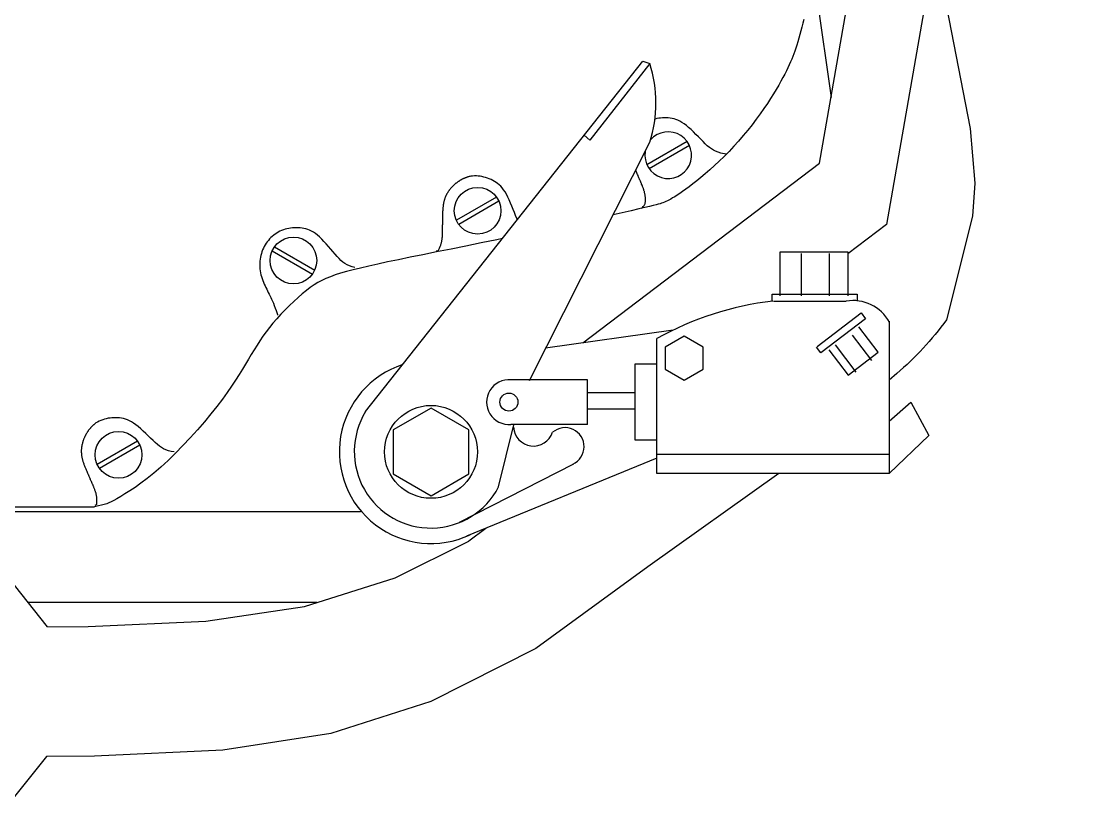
# Model space of a CAD drawing. Header units: millimetres. Extents: x -3204.52 to -3202.33, y 1775.89 to 1776.94.
# Drawn here: x -3203.3882 to -3203.1071, y 1775.9532 to 1776.1573 of the extents above; entities that cross this region are included whole.
import ezdxf

# ---------------------------------------------------------------- set-up
doc = ezdxf.new("R2010")
doc.units = ezdxf.units.MM
doc.header["$LTSCALE"] = 10
doc.layers.add('Veículos', color=2, linetype='Continuous')

msp = doc.modelspace()

# ---------------------------------------------------------------- linework, layer by layer
at = {"layer": 'Veículos'}
for p, q in [((-3203.080966565226, 1776.560286296189), (-3203.160359348055, 1776.103882007862)), ((-3203.178001456384, 1776.119976352914), (-3203.134138253177, 1776.37213219542)), ((-3203.186504634992, 1776.218870080357), (-3203.174987841242, 1776.137300684234)), ((-3203.182652376795, 1776.155854956147), (-3203.182910359812, 1776.154856026409)), ((-3203.182407445815, 1776.156848507723), (-3203.182652376795, 1776.155854956147)), ((-3203.182179685709, 1776.157822629781), (-3203.182407445815, 1776.156848507723)), ((-3203.183449006593, 1776.152898237874), (-3203.183721432677, 1776.151967481789)), ((-3203.183177276024, 1776.153865769866), (-3203.183449006593, 1776.152898237874)), ((-3203.182910359812, 1776.154856026409), (-3203.183177276024, 1776.153865769866)), ((-3203.184253478851, 1776.150267777467), (-3203.184514358152, 1776.14949858012)), ((-3203.183990435438, 1776.15108755297), (-3203.184253478851, 1776.150267777467)), ((-3203.183721432677, 1776.151967481789), (-3203.183990435438, 1776.15108755297)), ((-3203.1853377919, 1776.14735145235), (-3203.185643795268, 1776.146641562963)), ((-3203.185051136625, 1776.148054718027), (-3203.1853377919, 1776.14735145235)), ((-3203.184778451393, 1776.148765660462), (-3203.185051136625, 1776.148054718027)), ((-3203.184514358152, 1776.14949858012), (-3203.184778451393, 1776.148765660462)), ((-3203.297588294884, 1776.054552467669), (-3203.224526107569, 1776.146872639271)), ((-3203.222712055343, 1776.146224326836), (-3203.238552800518, 1776.126082615359)), ((-3203.224526107569, 1776.146872639271), (-3203.222712055343, 1776.146224326836)), ((-3203.186731566795, 1776.144331122724), (-3203.187167989428, 1776.143465557659)), ((-3203.186335358495, 1776.145144711201), (-3203.186731566795, 1776.144331122724)), ((-3203.185974524783, 1776.145910749402), (-3203.186335358495, 1776.145144711201)), ((-3203.185643795268, 1776.146641562963), (-3203.185974524783, 1776.145910749402)), ((-3203.188180406036, 1776.141568691841), (-3203.18876586418, 1776.140532488125)), ((-3203.18764935848, 1776.142545564525), (-3203.188180406036, 1776.141568691841)), ((-3203.187167989428, 1776.143465557659), (-3203.18764935848, 1776.142545564525)), ((-3203.189410464998, 1776.139434501897), (-3203.190118940573, 1776.138272281675)), ((-3203.18876586418, 1776.140532488125), (-3203.189410464998, 1776.139434501897)), ((-3203.190896022992, 1776.137043375978), (-3203.191744826755, 1776.135747883611)), ((-3203.190118940573, 1776.138272281675), (-3203.190896022992, 1776.137043375978)), ((-3203.192661996028, 1776.134396104529), (-3203.193642557392, 1776.133000888971)), ((-3203.191744826755, 1776.135747883611), (-3203.192661996028, 1776.134396104529)), ((-3203.194681537428, 1776.131575087178), (-3203.195773962718, 1776.130131549389)), ((-3203.193642557392, 1776.133000888971), (-3203.194681537428, 1776.131575087178)), ((-3203.196914859844, 1776.128683125846), (-3203.198099255386, 1776.127242666789)), ((-3203.195773962718, 1776.130131549389), (-3203.196914859844, 1776.128683125846)), ((-3203.239988276075, 1776.127334898857), (-3203.238552800518, 1776.126082615359)), ((-3203.212880436015, 1776.125681627944), (-3203.223476354141, 1776.119564071762)), ((-3203.199322175927, 1776.125823022458), (-3203.200577446843, 1776.124435970581)), ((-3203.198099255386, 1776.127242666789), (-3203.199322175927, 1776.125823022458)), ((-3203.212265874809, 1776.124617273432), (-3203.222861876698, 1776.118499668889)), ((-3203.201854088691, 1776.123088998845), (-3203.203139920825, 1776.121788522423)), ((-3203.200577446843, 1776.124435970581), (-3203.201854088691, 1776.123088998845)), ((-3203.240385310511, 1776.072661438188), (-3203.178001456384, 1776.119976352914)), ((-3203.205690433361, 1776.119352716218), (-3203.206930752469, 1776.118230216781)), ((-3203.204422762597, 1776.12054095649), (-3203.205690433361, 1776.119352716218)), ((-3203.203139920825, 1776.121788522423), (-3203.204422762597, 1776.12054095649)), ((-3203.209280613128, 1776.116208101111), (-3203.210367748764, 1776.115319633602)), ((-3203.208131539273, 1776.117179873355), (-3203.209280613128, 1776.116208101111)), ((-3203.206930752469, 1776.118230216781), (-3203.208131539273, 1776.117179873355)), ((-3203.212348545752, 1776.113782959384), (-3203.213241310359, 1776.11312740354)), ((-3203.211390542429, 1776.114512477882), (-3203.212348545752, 1776.113782959384)), ((-3203.210367748764, 1776.115319633602), (-3203.211390542429, 1776.114512477882)), ((-3203.263069687233, 1776.111061465662), (-3203.273665605359, 1776.10494390948)), ((-3203.21671263987, 1776.11082998685), (-3203.217217018201, 1776.110537769165)), ((-3203.21615101417, 1776.111171315348), (-3203.21671263987, 1776.11082998685)), ((-3203.215523688156, 1776.111567766254), (-3203.21615101417, 1776.111171315348)), ((-3203.214829329933, 1776.112023481543), (-3203.215523688156, 1776.111567766254)), ((-3203.214068387877, 1776.112542135782), (-3203.214829329933, 1776.112023481543)), ((-3203.213241310359, 1776.11312740354), (-3203.214068387877, 1776.112542135782)), ((-3203.262455126027, 1776.10999711115), (-3203.273051127916, 1776.103879506607)), ((-3203.225621445921, 1776.107925834826), (-3203.227581803185, 1776.107476188356)), ((-3203.224041095025, 1776.108292958471), (-3203.225621445921, 1776.107925834826)), ((-3203.222788518888, 1776.108589885093), (-3203.224041095025, 1776.108292958471)), ((-3203.221811485904, 1776.108828940495), (-3203.222788518888, 1776.108589885093)), ((-3203.221057764467, 1776.109022450479), (-3203.221811485904, 1776.108828940495)), ((-3203.22047512297, 1776.109182740848), (-3203.221057764467, 1776.109022450479)), ((-3203.220011329805, 1776.109322137405), (-3203.22047512297, 1776.109182740848)), ((-3203.219614153366, 1776.109452965951), (-3203.220011329805, 1776.109322137405)), ((-3203.219238361779, 1776.109586577823), (-3203.219614153366, 1776.109452965951)), ((-3203.2188667221, 1776.10973042649), (-3203.219238361779, 1776.109586577823)), ((-3203.218489001114, 1776.109890990955), (-3203.2188667221, 1776.10973042649)), ((-3203.218094965611, 1776.11007475022), (-3203.218489001114, 1776.109890990955)), ((-3203.217674382377, 1776.11028818329), (-3203.218094965611, 1776.11007475022)), ((-3203.217217018201, 1776.110537769165), (-3203.217674382377, 1776.11028818329)), ((-3203.229957794013, 1776.106935791973), (-3203.232376468019, 1776.106390021393)), ((-3203.227581803185, 1776.107476188356), (-3203.229957794013, 1776.106935791973)), ((-3203.319680289562, 1776.10224669123), (-3203.320123740151, 1776.10204529062)), ((-3203.319225734097, 1776.102425110672), (-3203.319680289562, 1776.10224669123)), ((-3203.318760995718, 1776.102580085755), (-3203.319225734097, 1776.102425110672)), ((-3203.318286996384, 1776.102711153289), (-3203.318760995718, 1776.102580085755)), ((-3203.317804658058, 1776.102817850085), (-3203.318286996384, 1776.102711153289)), ((-3203.317314998074, 1776.102899789979), (-3203.317804658058, 1776.102817850085)), ((-3203.316819415257, 1776.102956894921), (-3203.317314998074, 1776.102899789979)), ((-3203.316319403807, 1776.102989163886), (-3203.316819415257, 1776.102956894921)), ((-3203.315816457923, 1776.102996595852), (-3203.316319403807, 1776.102989163886)), ((-3203.315312071803, 1776.102979189794), (-3203.315816457923, 1776.102996595852)), ((-3203.314807739645, 1776.102936944689), (-3203.315312071803, 1776.102979189794)), ((-3203.314304955651, 1776.102869859514), (-3203.314807739645, 1776.102936944689)), ((-3203.313805214018, 1776.102777933243), (-3203.314304955651, 1776.102869859514)), ((-3203.313309225797, 1776.1026600449), (-3203.313805214018, 1776.102777933243)), ((-3203.31281456945, 1776.102510593679), (-3203.313309225797, 1776.1026600449)), ((-3203.312318040292, 1776.102322858821), (-3203.31281456945, 1776.102510593679)), ((-3203.311816433636, 1776.102090119569), (-3203.312318040292, 1776.102322858821)), ((-3203.323164502831, 1776.099667443903), (-3203.323469119415, 1776.099283767249)), ((-3203.322841340248, 1776.100033531478), (-3203.323164502831, 1776.099667443903)), ((-3203.322500382324, 1776.10038132211), (-3203.322841340248, 1776.100033531478)), ((-3203.322142379711, 1776.100710107932), (-3203.322500382324, 1776.10038132211)), ((-3203.321768083067, 1776.101019181077), (-3203.322142379711, 1776.100710107932)), ((-3203.321378243045, 1776.101307833681), (-3203.321768083067, 1776.101019181077)), ((-3203.320973638854, 1776.101575398656), (-3203.321378243045, 1776.101307833681)), ((-3203.320555163902, 1776.101821372032), (-3203.320973638854, 1776.101575398656)), ((-3203.320123740151, 1776.10204529062), (-3203.320555163902, 1776.101821372032)), ((-3203.311306544797, 1776.101805655161), (-3203.311816433636, 1776.102090119569)), ((-3203.31078516909, 1776.10146274484), (-3203.311306544797, 1776.101805655161)), ((-3203.310249101827, 1776.101054667847), (-3203.31078516909, 1776.10146274484)), ((-3203.309695138324, 1776.100574703421), (-3203.310249101827, 1776.101054667847)), ((-3203.309121688981, 1776.100020214801), (-3203.309695138324, 1776.100574703421)), ((-3203.308533624543, 1776.099404901214), (-3203.309121688981, 1776.100020214801)), ((-3203.307937430842, 1776.098746545885), (-3203.308533624543, 1776.099404901214)), ((-3203.262981361961, 1776.099818902656), (-3203.26709460697, 1776.098983053555)), ((-3203.261528428761, 1776.100117118149), (-3203.262981361961, 1776.099818902656)), ((-3203.324867860362, 1776.096659399277), (-3203.325024061454, 1776.096179493508)), ((-3203.324688812721, 1776.097129454316), (-3203.324867860362, 1776.096659399277)), ((-3203.324487430677, 1776.097588254936), (-3203.324688812721, 1776.097129454316)), ((-3203.324264226378, 1776.09803439745), (-3203.324487430677, 1776.097588254936)), ((-3203.324019711968, 1776.098466478172), (-3203.324264226378, 1776.09803439745)), ((-3203.323754439346, 1776.098883209383), (-3203.324019711968, 1776.098466478172)), ((-3203.323469119415, 1776.099283767249), (-3203.323754439346, 1776.098883209383)), ((-3203.321569754603, 1776.097952672321), (-3203.310973836477, 1776.091835116139)), ((-3203.30733959371, 1776.098062932035), (-3203.307937430842, 1776.098746545885)), ((-3203.306746598978, 1776.09737184289), (-3203.30733959371, 1776.098062932035)), ((-3203.306164932478, 1776.096691061673), (-3203.306746598978, 1776.09737184289)), ((-3203.305601080041, 1776.096038371609), (-3203.306164932478, 1776.096691061673)), ((-3203.278860130327, 1776.096614842887), (-3203.282455311948, 1776.095890011669)), ((-3203.275074567836, 1776.097375585633), (-3203.278860130327, 1776.096614842887)), ((-3203.271139201156, 1776.098166801868), (-3203.275074567836, 1776.097375585633)), ((-3203.26709460697, 1776.098983053555), (-3203.271139201156, 1776.098166801868)), ((-3203.188375954123, 1776.096661214179), (-3203.170599477865, 1776.096661214179)), ((-3203.188375954123, 1776.085067797119), (-3203.188375954123, 1776.096661214179)), ((-3203.170599477865, 1776.096661214179), (-3203.170599477865, 1776.085067797119)), ((-3203.32541024984, 1776.094189365325), (-3203.325445182971, 1776.093680760457)), ((-3203.325350463979, 1776.094694708683), (-3203.32541024984, 1776.094189365325)), ((-3203.325265875409, 1776.095195744523), (-3203.325350463979, 1776.094694708683)), ((-3203.325156903852, 1776.095691140694), (-3203.325265875409, 1776.095195744523)), ((-3203.325024061454, 1776.096179493508), (-3203.325156903852, 1776.095691140694)), ((-3203.3050615275, 1776.09543155592), (-3203.305601080041, 1776.096038371609)), ((-3203.304548783492, 1776.094884748265), (-3203.3050615275, 1776.09543155592)), ((-3203.304049447882, 1776.094397484039), (-3203.304548783492, 1776.094884748265)), ((-3203.303546143341, 1776.093965649067), (-3203.304049447882, 1776.094397484039)), ((-3203.303021492538, 1776.093585129179), (-3203.303546143341, 1776.093965649067)), ((-3203.291764758554, 1776.093971481017), (-3203.294363540132, 1776.09341169574)), ((-3203.28892122007, 1776.094568100152), (-3203.291764758554, 1776.093971481017)), ((-3203.285819536015, 1776.095206530018), (-3203.28892122007, 1776.094568100152)), ((-3203.282455311948, 1776.095890011669), (-3203.285819536015, 1776.095206530018)), ((-3203.182772499651, 1776.085067797119), (-3203.182772499651, 1776.096197477496)), ((-3203.175430042065, 1776.096197477496), (-3203.175430042065, 1776.085067797119)), ((-3203.325445182971, 1776.093680760457), (-3203.325455305775, 1776.093169868554)), ((-3203.325455305775, 1776.093169868554), (-3203.325440660654, 1776.092657664088)), ((-3203.325440660654, 1776.092657664088), (-3203.325401290012, 1776.092145121532)), ((-3203.325401290012, 1776.092145121532), (-3203.325337236251, 1776.091633215361)), ((-3203.325337236251, 1776.091633215361), (-3203.325248541773, 1776.091122920047)), ((-3203.325248541773, 1776.091122920047), (-3203.325135248984, 1776.090615210064)), ((-3203.304154697719, 1776.090991086621), (-3203.305568431003, 1776.090546344264)), ((-3203.302578870691, 1776.091441355722), (-3203.304154697719, 1776.090991086621)), ((-3203.302458118147, 1776.093251810201), (-3203.303021492538, 1776.093585129179)), ((-3203.300825230084, 1776.09190357431), (-3203.302578870691, 1776.091441355722)), ((-3203.301838642837, 1776.092961577962), (-3203.302458118147, 1776.093251810201)), ((-3203.301145689278, 1776.092710318289), (-3203.301838642837, 1776.092961577962)), ((-3203.300361880143, 1776.09249391701), (-3203.301145689278, 1776.092710318289)), ((-3203.298880387232, 1776.09238271926), (-3203.300825230084, 1776.09190357431)), ((-3203.29673095347, 1776.092883767445), (-3203.298880387232, 1776.09238271926)), ((-3203.294363540132, 1776.09341169574), (-3203.29673095347, 1776.092883767445)), ((-3203.325135248984, 1776.090615210064), (-3203.324997939997, 1776.090111136719)), ((-3203.324997939997, 1776.090111136719), (-3203.324839355781, 1776.089612058661)), ((-3203.324839355781, 1776.089612058661), (-3203.324662777015, 1776.089119411369)), ((-3203.324662777015, 1776.089119411369), (-3203.324471484381, 1776.088634630328)), ((-3203.324471484381, 1776.088634630328), (-3203.32426875856, 1776.088159151018)), ((-3203.32426875856, 1776.088159151018), (-3203.32405788023, 1776.087694408921)), ((-3203.310126628818, 1776.088564059014), (-3203.311128872896, 1776.087949398255)), ((-3203.30909683828, 1776.089117431895), (-3203.310126628818, 1776.088564059014)), ((-3203.308012125593, 1776.089623168999), (-3203.30909683828, 1776.089117431895)), ((-3203.306845115064, 1776.090094922423), (-3203.308012125593, 1776.089623168999)), ((-3203.305568431003, 1776.090546344264), (-3203.306845115064, 1776.090094922423)), ((-3203.32405788023, 1776.087694408921), (-3203.323842130074, 1776.087241839519)), ((-3203.323842130074, 1776.087241839519), (-3203.323624788772, 1776.086802878295)), ((-3203.323624788772, 1776.086802878295), (-3203.323408411076, 1776.086377275458)), ((-3203.323408411076, 1776.086377275458), (-3203.323192648037, 1776.085958040133)), ((-3203.323192648037, 1776.085958040133), (-3203.322976424775, 1776.085536496172)), ((-3203.322976424775, 1776.085536496172), (-3203.322758666412, 1776.085103967427)), ((-3203.314236856968, 1776.085605917907), (-3203.315352087861, 1776.084642835814)), ((-3203.313160224442, 1776.086481604718), (-3203.314236856968, 1776.085605917907)), ((-3203.312130946208, 1776.087259797523), (-3203.313160224442, 1776.086481604718)), ((-3203.311128872896, 1776.087949398255), (-3203.312130946208, 1776.087259797523)), ((-3203.190501402372, 1776.085531533801), (-3203.16808758448, 1776.085531533801)), ((-3203.190501402372, 1776.083676587072), (-3203.190501402372, 1776.085531533801)), ((-3203.16808758448, 1776.085531533801), (-3203.16808758448, 1776.083676587072)), ((-3203.322758666412, 1776.085103967427), (-3203.32253829807, 1776.084651777753)), ((-3203.32253829807, 1776.084651777753), (-3203.32231424487, 1776.084171251)), ((-3203.32231424487, 1776.084171251), (-3203.322085431933, 1776.083653711022)), ((-3203.322085431933, 1776.083653711022), (-3203.321850784383, 1776.083090481672)), ((-3203.321850784383, 1776.083090481672), (-3203.321611203532, 1776.082479663454)), ((-3203.321611203532, 1776.082479663454), (-3203.321375495462, 1776.081846463477)), ((-3203.317634415761, 1776.082513881338), (-3203.318769548272, 1776.081377706733)), ((-3203.316489934875, 1776.083607207328), (-3203.317634415761, 1776.082513881338)), ((-3203.315352087861, 1776.084642835814), (-3203.316489934875, 1776.083607207328)), ((-3203.190114957236, 1776.083676587072), (-3203.170985923001, 1776.083676587072)), ((-3203.321375495462, 1776.081846463477), (-3203.321154442446, 1776.081222865505)), ((-3203.321154442446, 1776.081222865505), (-3203.320958826758, 1776.080640853299)), ((-3203.320958826758, 1776.080640853299), (-3203.320799430672, 1776.080132410621)), ((-3203.319879350162, 1776.0802135324), (-3203.320947839183, 1776.079036207229)), ((-3203.320799430672, 1776.080132410621), (-3203.320753482128, 1776.079967703018)), ((-3203.318769548272, 1776.081377706733), (-3203.319879350162, 1776.0802135324)), ((-3203.321959033088, 1776.077860580109), (-3203.322901546273, 1776.076697761092)), ((-3203.320947839183, 1776.079036207229), (-3203.321959033088, 1776.077860580109)), ((-3203.159702002132, 1776.07842026985), (-3203.159702002132, 1776.03827419484)), ((-3203.324613131009, 1776.074391427368), (-3203.325405397788, 1776.073232744408)), ((-3203.323782379708, 1776.075543904887), (-3203.324613131009, 1776.074391427368)), ((-3203.322901546273, 1776.076697761092), (-3203.323782379708, 1776.075543904887)), ((-3203.216531841587, 1776.076052327862), (-3203.250144214099, 1776.07127416133)), ((-3203.213663277818, 1776.074424498901), (-3203.218672750716, 1776.071532278376)), ((-3203.208657905951, 1776.071534646106), (-3203.213667378847, 1776.074426866632)), ((-3203.169388177325, 1776.074715360014), (-3203.164287261163, 1776.068061712809)), ((-3203.326170777661, 1776.07206027188), (-3203.32692086824, 1776.070866425659)), ((-3203.325405397788, 1776.073232744408), (-3203.326170777661, 1776.07206027188)), ((-3203.2208430031, 1776.047056148748), (-3203.2208430031, 1776.073828451093)), ((-3203.218668649687, 1776.071534646106), (-3203.218668649687, 1776.065750205054)), ((-3203.208657905951, 1776.065754940515), (-3203.208657905951, 1776.071539381566)), ((-3203.16833785071, 1776.064956390713), (-3203.173831145038, 1776.072121856934)), ((-3203.327667267142, 1776.069643621616), (-3203.32842157198, 1776.068384275625)), ((-3203.32692086824, 1776.070866425659), (-3203.327667267142, 1776.069643621616)), ((-3203.330009315323, 1776.06572347212), (-3203.33087835899, 1776.064303891239)), ((-3203.329196508542, 1776.067080534913), (-3203.330009315323, 1776.06572347212)), ((-3203.32842157198, 1776.068384275625), (-3203.329196508542, 1776.067080534913)), ((-3203.226591302336, 1776.067129186254), (-3203.2208430031, 1776.067129186254)), ((-3203.226591302336, 1776.047056148748), (-3203.226591302336, 1776.067129186254)), ((-3203.218668649687, 1776.065754940515), (-3203.213659176789, 1776.062862719989)), ((-3203.213663277818, 1776.06286508772), (-3203.208653804921, 1776.065757308245)), ((-3203.331822006212, 1776.062812596263), (-3203.332858623657, 1776.061240391184)), ((-3203.33087835899, 1776.064303891239), (-3203.331822006212, 1776.062812596263)), ((-3203.239112756742, 1776.062921552855), (-3203.259306139127, 1776.062921552855)), ((-3203.239112756742, 1776.051212280976), (-3203.239112756742, 1776.062921552855)), ((-3203.332858623657, 1776.061240391184), (-3203.334006577993, 1776.059578079997)), ((-3203.335284235889, 1776.057816466694), (-3203.336709964013, 1776.055946355269)), ((-3203.334006577993, 1776.059578079997), (-3203.335284235889, 1776.057816466694)), ((-3203.226591302336, 1776.059549701535), (-3203.239112756742, 1776.059549701535)), ((-3203.336709964013, 1776.055946355269), (-3203.338294036647, 1776.053966316259)), ((-3203.280338058803, 1776.055511668673), (-3203.290338058803, 1776.049738165981)), ((-3203.270338058803, 1776.049738165981), (-3203.280338058803, 1776.055511668673)), ((-3203.226591302336, 1776.0552214925), (-3203.239112756742, 1776.0552214925)), ((-3203.159702002132, 1776.052074408125), (-3203.153953702896, 1776.057092667501)), ((-3203.153953702896, 1776.057092667501), (-3203.149250548975, 1776.048310713592)), ((-3203.368584550828, 1776.051575025881), (-3203.368823914038, 1776.051420397727)), ((-3203.368162157354, 1776.051817501411), (-3203.368584550828, 1776.051575025881)), ((-3203.367726533355, 1776.052038150225), (-3203.368162157354, 1776.051817501411)), ((-3203.367278552803, 1776.052236423933), (-3203.367726533355, 1776.052038150225)), ((-3203.366819089672, 1776.052411774149), (-3203.367278552803, 1776.052236423933)), ((-3203.366349017935, 1776.052563652484), (-3203.366819089672, 1776.052411774149)), ((-3203.3658693138, 1776.052691578204), (-3203.366349017935, 1776.052563652484)), ((-3203.365381362424, 1776.052795341188), (-3203.3658693138, 1776.052691578204)), ((-3203.364886651198, 1776.052874798968), (-3203.365381362424, 1776.052795341188)), ((-3203.364386667513, 1776.052929809077), (-3203.364886651198, 1776.052874798968)), ((-3203.363882898762, 1776.052960229046), (-3203.364386667513, 1776.052929809077)), ((-3203.363376832337, 1776.052965916408), (-3203.363882898762, 1776.052960229046)), ((-3203.362869955628, 1776.052946728694), (-3203.363376832337, 1776.052965916408)), ((-3203.362363756029, 1776.052902523438), (-3203.362869955628, 1776.052946728694)), ((-3203.361858835278, 1776.052832117382), (-3203.362363756029, 1776.052902523438)), ((-3203.361352252512, 1776.05273016411), (-3203.361858835278, 1776.052832117382)), ((-3203.360840181213, 1776.052590276418), (-3203.361352252512, 1776.05273016411)), ((-3203.360318794865, 1776.0524060671), (-3203.360840181213, 1776.052590276418)), ((-3203.359784266951, 1776.052171148953), (-3203.360318794865, 1776.0524060671)), ((-3203.359232770953, 1776.051879134772), (-3203.359784266951, 1776.052171148953)), ((-3203.358660480357, 1776.051523637351), (-3203.359232770953, 1776.051879134772)), ((-3203.340014358536, 1776.051905986376), (-3203.341840742036, 1776.049802768879)), ((-3203.338294036647, 1776.053966316259), (-3203.340014358536, 1776.051905986376)), ((-3203.358063568645, 1776.051098269487), (-3203.358660480357, 1776.051523637351)), ((-3203.357440203746, 1776.050600556737), (-3203.358063568645, 1776.051098269487)), ((-3203.356796531372, 1776.050043675718), (-3203.357440203746, 1776.050600556737)), ((-3203.356140691684, 1776.049444715808), (-3203.356796531372, 1776.050043675718)), ((-3203.35548082484, 1776.048820766388), (-3203.356140691684, 1776.049444715808)), ((-3203.354825070999, 1776.048188916834), (-3203.35548082484, 1776.048820766388)), ((-3203.341840742036, 1776.049802768879), (-3203.343742999505, 1776.047694067025)), ((-3203.290338058803, 1776.049738165981), (-3203.290338058803, 1776.038191160597)), ((-3203.270338058803, 1776.038191160597), (-3203.270338058803, 1776.049738165981)), ((-3203.239112756742, 1776.051212280976), (-3203.259306139127, 1776.051212280976)), ((-3203.357657563378, 1776.046772426876), (-3203.368253481504, 1776.040654870694)), ((-3203.354181570319, 1776.047566256527), (-3203.354825070999, 1776.048188916834)), ((-3203.35355846296, 1776.046969874846), (-3203.354181570319, 1776.047566256527)), ((-3203.35296388908, 1776.04641686117), (-3203.35355846296, 1776.046969874846)), ((-3203.352401684019, 1776.045921048203), (-3203.35296388908, 1776.04641686117)), ((-3203.351858463837, 1776.045483241954), (-3203.352401684019, 1776.045921048203)), ((-3203.343742999505, 1776.047694067025), (-3203.3456909433, 1776.045617284071)), ((-3203.2208430031, 1776.047056148748), (-3203.226591302336, 1776.047056148748)), ((-3203.2208430031, 1776.03827419484), (-3203.2208430031, 1776.047056148748)), ((-3203.149250548975, 1776.048310713592), (-3203.159702002132, 1776.03827419484)), ((-3203.357043002172, 1776.045708072364), (-3203.367639004061, 1776.039590467821)), ((-3203.351316539774, 1776.045100991756), (-3203.351858463837, 1776.045483241954)), ((-3203.35075822307, 1776.044771846944), (-3203.351316539774, 1776.045100991756)), ((-3203.350165824966, 1776.04449335685), (-3203.35075822307, 1776.044771846944)), ((-3203.349521656702, 1776.044263070809), (-3203.350165824966, 1776.04449335685)), ((-3203.347654385778, 1776.043609823275), (-3203.349603139299, 1776.041709087894)), ((-3203.348808029518, 1776.044078538154), (-3203.349521656702, 1776.044263070809)), ((-3203.348007254656, 1776.043937308219), (-3203.348808029518, 1776.044078538154)), ((-3203.3456909433, 1776.045617284071), (-3203.347654385778, 1776.043609823275)), ((-3203.220837345552, 1776.043331495703), (-3203.159779014055, 1776.043331495703)), ((-3203.349603139299, 1776.041709087894), (-3203.351507016218, 1776.039952481186)), ((-3203.353338852526, 1776.038369698374), (-3203.355083578742, 1776.036959602544)), ((-3203.351507016218, 1776.039952481186), (-3203.353338852526, 1776.038369698374)), ((-3203.290338058803, 1776.038191160597), (-3203.280338058803, 1776.032417657905)), ((-3203.280338058803, 1776.032417657905), (-3203.270338058803, 1776.038191160597)), ((-3203.159702002132, 1776.03827419484), (-3203.2208430031, 1776.03827419484)), ((-3203.356729149019, 1776.035713348748), (-3203.358263517509, 1776.034622092038)), ((-3203.355083578742, 1776.036959602544), (-3203.356729149019, 1776.035713348748)), ((-3203.362078953775, 1776.032189854948), (-3203.363048056637, 1776.031630137104)), ((-3203.360950465735, 1776.032869190086), (-3203.362078953775, 1776.032189854948)), ((-3203.359674638363, 1776.033676987467), (-3203.360950465735, 1776.032869190086)), ((-3203.358263517509, 1776.034622092038), (-3203.359674638363, 1776.033676987467)), ((-3203.367936821035, 1776.029720815807), (-3203.368960941274, 1776.029505171411)), ((-3203.36709527707, 1776.029912141791), (-3203.367936821035, 1776.029720815807)), ((-3203.366385736909, 1776.030098448043), (-3203.36709527707, 1776.029912141791)), ((-3203.365757628078, 1776.030299033241), (-3203.366385736909, 1776.030098448043)), ((-3203.365160378107, 1776.030533196066), (-3203.365757628078, 1776.030299033241)), ((-3203.364543414525, 1776.030820235199), (-3203.365160378107, 1776.030533196066)), ((-3203.363856164859, 1776.031179449318), (-3203.364543414525, 1776.030820235199)), ((-3203.363048056637, 1776.031630137104), (-3203.363856164859, 1776.031179449318)), ((-3203.652919141367, 1776.028278439784), (-3203.298903486316, 1776.028278439784)), ((-3203.298903486316, 1776.028278439784), (-3203.298778240204, 1776.028373432458)), ((-3203.38136206266, 1775.997924645319), (-3203.390061922134, 1776.008862758474)), ((-3203.381651130967, 1775.963734318517), (-3203.390061922134, 1775.95315964363))]:
    msp.add_line(p, q, dxfattribs=at)
for points in [[(-3203.147626884769, 1776.177076958808), (-3203.13834208165, 1776.129091978019), (-3203.137142017268, 1776.114694298652), (-3203.137742049459, 1776.106055691032), (-3203.144581726304, 1776.078702860182)], [(-3203.202566806383, 1776.122368164042), (-3203.204020309511, 1776.122663580005), (-3203.204728910047, 1776.122866561131), (-3203.205366888251, 1776.123113478575), (-3203.205951863364, 1776.123407241002), (-3203.206501454626, 1776.123750757077), (-3203.207033281279, 1776.124146935466), (-3203.207564962563, 1776.124598684833), (-3203.20811411772, 1776.125108913843), (-3203.208694147092, 1776.125677163922), (-3203.209301575433, 1776.126289507535), (-3203.2099287086, 1776.126928649908), (-3203.210567852449, 1776.127577296267), (-3203.211211312836, 1776.128218151838), (-3203.211851395617, 1776.128833921847), (-3203.212480406648, 1776.129407311518), (-3203.213090651787, 1776.129921026078), (-3203.213676329171, 1776.130361733934), (-3203.214239206071, 1776.130731956215), (-3203.214782942042, 1776.131038177232), (-3203.215311196635, 1776.131286881295), (-3203.215827629406, 1776.131484552716), (-3203.216335899906, 1776.131637675803), (-3203.216839667691, 1776.131752734869), (-3203.217342592312, 1776.131836214223), (-3203.217847474966, 1776.131893534764), (-3203.218353683425, 1776.131925863743), (-3203.218859727099, 1776.131933304999), (-3203.219364115404, 1776.131915962371), (-3203.219865357752, 1776.131873939697), (-3203.220361963557, 1776.131807340816), (-3203.220852442232, 1776.131716269568), (-3203.22133530319, 1776.131600829791), (-3203.221362946554, 1776.131592683894)], [(-3203.254434665583, 1776.06279458867), (-3203.222711823642, 1776.125491054127)], [(-3203.257589511032, 1776.105094269451), (-3203.2577404871, 1776.105428557365), (-3203.258055005461, 1776.106177169698), (-3203.258377696115, 1776.106977047584), (-3203.258708167693, 1776.107809266015), (-3203.259046028828, 1776.108654899986), (-3203.259390888152, 1776.109495024488), (-3203.259742354296, 1776.110310714515), (-3203.260100035892, 1776.111083045059), (-3203.260463541572, 1776.111793091113), (-3203.260832688696, 1776.112426314465), (-3203.261208129534, 1776.112985724082), (-3203.261590725085, 1776.113478715726), (-3203.261981336346, 1776.11391268516), (-3203.262380824317, 1776.114295028145), (-3203.262790049995, 1776.114633140443), (-3203.263209874378, 1776.114934417817), (-3203.263641158465, 1776.115206256027), (-3203.264084384027, 1776.1154547379), (-3203.264538515924, 1776.115680694502), (-3203.26500213979, 1776.115883643965), (-3203.265473841257, 1776.116063104419), (-3203.265952205959, 1776.116218593996), (-3203.26643581953, 1776.116349630825), (-3203.266923267603, 1776.116455733038), (-3203.267413135809, 1776.116536418764), (-3203.267904075149, 1776.11659130985), (-3203.268394998083, 1776.116620442996), (-3203.268884882435, 1776.116623958619), (-3203.26937270603, 1776.116601997135), (-3203.269857446696, 1776.116554698959), (-3203.270139223763, 1776.116512198413)], [(-3203.160359348055, 1776.103882007862), (-3203.170599477865, 1776.096115401013)], [(-3203.322184315809, 1776.096888317809), (-3203.311588313921, 1776.090770713266)], [(-3203.178598491556, 1776.071717562922), (-3203.167086289687, 1776.080543215194), (-3203.165909155188, 1776.079007758147), (-3203.17763454598, 1776.070018667869), (-3203.178811680479, 1776.071554124917)], [(-3203.175536656426, 1776.070814352894), (-3203.170435740264, 1776.064160705689), (-3203.162547750094, 1776.070207911875), (-3203.167648666256, 1776.07686155908)], [(-3203.262535838576, 1776.034724604016), (-3203.258567022988, 1776.051075794478)], [(-3203.24282081908, 1776.040743461884), (-3203.272918048579, 1776.025344136837)], [(-3203.2208430031, 1776.042306964558), (-3203.270997417946, 1776.021728973361)], [(-3203.188690478079, 1776.03827419484), (-3203.223245455272, 1776.013662939682), (-3203.252761043083, 1775.992178682507), (-3203.280389670549, 1775.978219585738), (-3203.306760072721, 1775.969752592615), (-3203.335178312639, 1775.965404677228), (-3203.36895045334, 1775.963802813664), (-3203.381651130967, 1775.963734318517)], [(-3203.436512976411, 1776.030053027672), (-3203.434831721981, 1776.029505171411), (-3203.368960941274, 1776.029505171411)], [(-3203.265941635523, 1776.023803324074), (-3203.270362037332, 1776.020450678785)], [(-3203.38136206266, 1775.997924645319), (-3203.370628381417, 1775.997980497832), (-3203.33961377018, 1775.999402654131), (-3203.313644746299, 1776.003262792656), (-3203.289737421745, 1776.010779904522), (-3203.270362037332, 1776.020450678785)], [(-3203.310414595418, 1776.004278439784), (-3203.386415687375, 1776.004278439784)]]:
    msp.add_lwpolyline(points, dxfattribs=at)
for points in [[(-3203.224888530383, 1776.108096094877, 0.05401650084629021), (-3203.224050953525, 1776.109159170882, 0.2033251372555514), (-3203.223961480993, 1776.109287307503, 0.02457010039086807), (-3203.2239085784, 1776.109616704147, 0.02027487859731162), (-3203.223880479672, 1776.110019943049, 0.002301306227157195), (-3203.223866444993, 1776.110594471332, 0.01208735312498684), (-3203.223866921329, 1776.110703902539, 0.01194204900018981), (-3203.223884573143, 1776.111040400969, 0.01266109604526852), (-3203.223916813296, 1776.111356591621, 0.01064946243022804), (-3203.223967502824, 1776.111696043957, 0.01198163932239391), (-3203.224026162901, 1776.111995415942, 0.008425800131689816), (-3203.22411043234, 1776.112348466153, 0.01018387093299225), (-3203.224190977474, 1776.11263778115, 0.005827453723864937), (-3203.224309565201, 1776.113016382889, 0.007681029197950118), (-3203.224407264346, 1776.113301092892, 0.003412328237962279), (-3203.224560004845, 1776.113715983435, 0.004905942625741474), (-3203.224671030845, 1776.114002756817, 0.001711536477231572), (-3203.224862416081, 1776.114478302666, 0.002930456188736543), (-3203.224976769209, 1776.114754997654, 0.0006414258300386071), (-3203.225194045985, 1776.115270273152, 0.001182614668878695), (-3203.225312911309, 1776.115549316469, 0.0003617486605076641), (-3203.225489642614, 1776.11596067494, -0.0003821280941314631), (-3203.225666373919, 1776.11637203341, -0.0003351367468591783), (-3203.225821295902, 1776.116734059713, -0.0002553371187740387), (-3203.226024073818, 1776.117209468626, -0.006781675754635217), (-3203.226417085625, 1776.118168039677, -0.001142102473835582)], [(-3203.190308179804, 1776.083676587072, 0.09695252053453872), (-3203.2208430031, 1776.073828451093, 0.09626626346024582)], [(-3203.144581726304, 1776.078702860182, -0.05973673723975304), (-3203.157673487076, 1776.064602754626), (-3203.159702002132, 1776.062822282565)]]:
    msp.add_lwpolyline(points, format="xyb", dxfattribs=at)
for centre, radius in [((-3203.268060266276, 1776.107470289759), 0.006148367551876355), ((-3203.31657917556, 1776.094361496418), 0.006148367551876355), ((-3203.259816686723, 1776.057066916916), 0.002374707477849541), ((-3203.280338058803, 1776.043964663289), 0.01223230802924437), ((-3203.362648142421, 1776.043181250973), 0.006148367551876355)]:
    msp.add_circle(centre, radius, dxfattribs=at)
for centre, radius, start, end in [((-3203.255128779429, 1776.135857328212), 0.03403408087306844, 342.2667954405536, 17.73448515780321), ((-3203.217871015057, 1776.122090452041), 0.006148367551876355, 170.9428532959224, 139.1062375027377), ((-3203.267836135367, 1776.107431293765), 0.009364645312345444, 109.5312033542251, 111.0257834368523), ((-3203.267840923555, 1776.107444791824), 0.009350323149913154, 108.0354789987795, 109.531203354332), ((-3203.269923161874, 1776.113839785596), 0.002624874335052192, 106.5359321070668, 108.0354789986558), ((-3203.242963342841, 1776.023034120091), 0.09734815938186427, 106.2897035750371, 106.5359321071329), ((-3203.269792668155, 1776.114844500732), 0.001697970200807243, 103.5315886037753, 106.2897035747812), ((-3203.267732457946, 1776.106283902322), 0.01050298645647418, 102.4227053130835, 103.5315886041639), ((-3203.267030072675, 1776.106409230297), 0.0106792381561886, 138.5618524376446, 139.9389114074731), ((-3203.267402722358, 1776.1067382064), 0.01018215359275916, 137.1515788808474, 138.5618524374694), ((-3203.267272983073, 1776.106617862682), 0.01035911373706421, 135.7500835651668, 137.151578880949), ((-3203.267310042591, 1776.106653964361), 0.01030737652498794, 134.3450751186784, 135.7500835652405), ((-3203.267333278681, 1776.106677737821), 0.01027413358218703, 132.9383701487632, 134.3450751186138), ((-3203.267319758955, 1776.106663208388), 0.01029398017901427, 131.5330219513685, 132.9383701487816), ((-3203.267420061669, 1776.106776448406), 0.01014270580552408, 130.1153213957618, 131.5330219513501), ((-3203.267361653291, 1776.10670712386), 0.01023335585416653, 128.7039143291376, 130.1153213957251), ((-3203.267527878167, 1776.106914577375), 0.009967521938837785, 127.2693663913312, 128.7039143291193), ((-3203.267431802757, 1776.106788320392), 0.0101261766279868, 125.8461014927476, 127.2693663913885), ((-3203.26764502671, 1776.107083461859), 0.009762070956157724, 124.3888316068025, 125.8461014927476), ((-3203.267540819972, 1776.106931208101), 0.00994657095946501, 122.9451412331869, 124.3888316068206), ((-3203.26774638317, 1776.107248412161), 0.009568583334944245, 121.4620355422845, 122.9451412331328), ((-3203.267699624507, 1776.107171995349), 0.009658170732060364, 119.9858247656056, 121.4620355423784), ((-3203.267810301651, 1776.107363803362), 0.009436721540978403, 118.4885263238688, 119.9858247655119), ((-3203.267779627518, 1776.107307281648), 0.009501030223290644, 116.9963040813389, 118.4885263239447), ((-3203.267799510629, 1776.107346310673), 0.009457228364419201, 115.5050358865003, 116.996304081269), ((-3203.267814537095, 1776.10737780719), 0.009422331011114428, 114.0110084934375, 115.5050358865003), ((-3203.267813612708, 1776.107375732055), 0.009424602722887176, 112.5200519820323, 114.0110084934667), ((-3203.267829595751, 1776.107414280371), 0.009382872274096751, 111.0257834369758, 112.5200519820733), ((-3203.269022458222, 1776.108028436736), 0.008136339178588015, 160.1188391502265, 162.2185311185613), ((-3203.269642197629, 1776.108252548821), 0.007477322366598371, 157.9285613609079, 160.1188391502143), ((-3203.26925169919, 1776.108094210557), 0.007898701099343408, 155.8526260907729, 157.9285613610071), ((-3203.270189718936, 1776.108514738187), 0.00687073002490143, 153.6267870263664, 155.8526260907147), ((-3203.269011952754, 1776.107930776134), 0.008185319260350193, 151.6732328243715, 153.6267870263198), ((-3203.270349194753, 1776.108651612816), 0.006666167626779425, 149.5084718168958, 151.6732328244412), ((-3203.268273746098, 1776.10742949345), 0.009074707197481602, 147.773128035503, 149.5084718168668), ((-3203.270000214383, 1776.108517839715), 0.007033827403670577, 145.8020183240155, 147.773128035427), ((-3203.267196454937, 1776.106612551142), 0.01042369341578658, 144.3320964196728, 145.8020183240409), ((-3203.268704242271, 1776.107694725993), 0.00856775024456032, 142.7107558216753, 144.3320964197561), ((-3203.266407464434, 1776.105945731438), 0.01145464656937307, 141.384816095982, 142.7107558216753), ((-3203.267830955379, 1776.107082707101), 0.009632823270479448, 139.9389114073897, 141.3848160959169), ((-3203.263074078291, 1776.106860913495), 0.01420223378548273, 174.9988562963849, 176.4811351466105), ((-3203.257813260021, 1776.106400545718), 0.01948315674983341, 173.7333179895273, 174.9988562963059), ((-3203.266571662618, 1776.107362327534), 0.01067210458127468, 171.8681860414156, 173.733317989605), ((-3203.264115438152, 1776.107011363452), 0.01315327656531849, 170.188167773577, 171.8681860413492), ((-3203.267395324971, 1776.107578595846), 0.009824701775203604, 168.2418317118552, 170.1881677735898), ((-3203.267025515172, 1776.107501620293), 0.01020243782435774, 166.3318695395382, 168.2418317119088), ((-3203.268327234132, 1776.107818178194), 0.008862780721206984, 164.2949479981048, 166.3318695394055), ((-3203.268648683015, 1776.107908563983), 0.008528866097972475, 162.2185311186148, 164.2949479981997), ((-3203.239119320257, 1776.105267540421), 0.03819327605048289, 179.7914173799841, 180.2718777874701), ((-3203.148628968823, 1776.104938113051), 0.1286842271181579, 179.5296668877203, 179.7914173799971), ((-3202.771272486309, 1776.107487566361), 0.5060453772002967, 180.2718777875092, 180.3303967432653), ((-3203.249587285445, 1776.105766884494), 0.02772250884220934, 178.7985397796562, 179.5296668877854), ((-3203.214041007705, 1776.105021389801), 0.06327660317000536, 178.3146060223968, 178.798539779565), ((-3203.257694157511, 1776.106305847123), 0.01960456041379407, 177.2590891759867, 178.3146060224358), ((-3203.241228649465, 1776.105517570086), 0.03608892682161724, 176.4811351464796, 177.2590891758566), ((-3202.983567421399, 1776.106263351712), 0.2937469123781541, 180.3303967432913, 180.4072044250402), ((-3202.984404542149, 1776.106257402146), 0.2929097704854055, 180.4072044249881, 180.4947817288302), ((-3203.586703062078, 1776.101068693388), 0.3094110991157921, 0.4095397358157525, 0.4924464181561125), ((-3203.341415854739, 1776.102821991271), 0.0641176256245027, 0.1385045447859007, 0.4095397356985075), ((-3203.302839585695, 1776.102421563845), 0.0255418039516855, 359.3198914291359, 359.991500593287), ((-3203.49525447142, 1776.102450107176), 0.2179566917939645, 359.9915005932218, 0.1385045447989282), ((-3203.283753564524, 1776.100648045002), 0.006366171641318408, 346.9146207182101, 349.6604787843563), ((-3203.288086182623, 1776.101438502776), 0.01077030641289474, 349.6604787844332, 351.5914842348876), ((-3203.284725542526, 1776.100941736234), 0.007373148945350747, 351.591484234742, 353.9253748476951), ((-3203.294319080655, 1776.10196269264), 0.0170208598556408, 353.9253748477612, 355.2609137446846), ((-3203.287120568626, 1776.10136592304), 0.00979765354676517, 355.2609137446196, 357.0212413478784), ((-3203.309683619624, 1776.102540014792), 0.03239123143408695, 357.0212413479044, 357.8032863379459), ((-3203.292975611078, 1776.101899117587), 0.01567093542013058, 357.8032863379979, 358.9276365456116), ((-3203.3521706792, 1776.103007158031), 0.07487637303891598, 358.9276365455726, 359.3198914290708), ((-3203.27877341413, 1776.097883134536), 0.0009958047103086143, 259.1268437964731, 279.2902365213235), ((-3203.278644959479, 1776.097097869698), 0.0002001028418271718, 279.2902365212571, 325.2622507842632), ((-3203.281271740968, 1776.098919301035), 0.003396599847905334, 325.2622507843176, 330.8921702766859), ((-3203.282660631985, 1776.099692596474), 0.004986255185129938, 330.8921702767214, 335.5381936268668), ((-3203.334950113097, 1776.123480203075), 0.06243223035062006, 335.5381936267967, 336.0656132324643), ((-3203.27995542988, 1776.099070416296), 0.002263693118102278, 336.0656132326799, 338.8356956093215), ((-3203.284423646301, 1776.100800321474), 0.007055094782836394, 338.835695609198, 341.5724815399579), ((-3203.283685190799, 1776.100554276042), 0.006276727977952039, 341.5724815398591, 344.4740359731306), ((-3203.285401498806, 1776.101031088057), 0.008058037291604085, 344.4740359731844, 346.9146207182258), ((-3203.169248048847, 1776.072777221328), 0.01103704580880789, 28.90305829018516, 99.0593958679527), ((-3203.280338058803, 1776.043964663289), 0.02414801790898312, 107.9727430186537, 295.2091353633427), ((-3203.259816686723, 1776.057066916916), 0.005876854671220073, 85.01618726205005, 274.98381273795), ((-3203.280401249616, 1776.044038915353), 0.02014768739380954, 148.5453001747531, 332.4642641241058), ((-3203.362672603813, 1776.04385181302), 0.009762070956149553, 148.6739196119702, 150.1311894979051), ((-3203.362514999803, 1776.043755889993), 0.009946570959473907, 147.2302292381494, 148.6739196117602), ((-3203.362832831563, 1776.043960481333), 0.009568583334933045, 145.7471235474913, 147.2302292383372), ((-3203.36275878207, 1776.043910057387), 0.009658170732073935, 144.2709127705524, 145.7471235473323), ((-3203.362938551684, 1776.044039373396), 0.009436721540983158, 142.7736143289681, 144.2709127706069), ((-3203.362887345806, 1776.044000468838), 0.009501030223283162, 141.2813920864103, 142.7736143289967), ((-3203.362921521212, 1776.044027866729), 0.009457228364416752, 139.7901238915144, 141.2813920862719), ((-3203.362948171789, 1776.044050396089), 0.00942233101110227, 138.2960964986029, 139.7901238916811), ((-3203.362946475745, 1776.044048884761), 0.009424602722906619, 136.8051399870315, 138.2960964984828), ((-3203.362976898496, 1776.04407744849), 0.009382872274088525, 135.3108714419914, 136.8051399870962), ((-3203.362989856642, 1776.04409026678), 0.009364645312354116, 133.8162913593092, 135.3108714419361), ((-3203.362999772568, 1776.044100601128), 0.009350323149912802, 132.3205670038132, 133.816291359355), ((-3203.367527869091, 1776.049073327105), 0.002624874335053985, 130.8210201121804, 132.320567003758), ((-3203.305607420682, 1775.977390980611), 0.0973481593818217, 130.5747915800582, 130.8210201121522), ((-3203.367822139083, 1776.050042804433), 0.001697970200803797, 127.8166766091631, 130.5747915801684), ((-3203.362423457729, 1776.043087047759), 0.01050298645648721, 126.7077933180143, 127.8166766090797), ((-3203.253333827785, 1776.050773824998), 0.005278353040559097, 183.7579831029665, 341.594866170334), ((-3203.245034295577, 1776.045326558871), 0.005012547177097619, 293.889956684319, 131.0401797033207), ((-3203.361076630478, 1776.043323741042), 0.01145464656937079, 165.6699041009525, 166.9958438266301), ((-3203.362841769304, 1776.043774656839), 0.009632823270490995, 164.2239994124499, 165.6699041009778), ((-3203.361834770818, 1776.043490160511), 0.01067923815618083, 162.846940442708, 164.2239994125447), ((-3203.362309745211, 1776.043636763337), 0.01018215359275535, 161.4366668859203, 162.8469404425557), ((-3203.36214199189, 1776.043580427595), 0.01035911373706409, 160.0351715702875, 161.4366668860604), ((-3203.36219061982, 1776.043598092916), 0.01030737652499169, 158.6301631236057, 160.035171570164), ((-3203.362221577236, 1776.043610206199), 0.01027413358216987, 157.2234581539143, 158.6301631237581), ((-3203.362203278242, 1776.043602522825), 0.01029398017902215, 155.8181099564508, 157.2234581538682), ((-3203.362341278235, 1776.043664490059), 0.01014270580553667, 154.4004094006672, 155.8181099562815), ((-3203.362259526793, 1776.043625322049), 0.01023335585417084, 152.9890023342566, 154.4004094008537), ((-3203.362496363377, 1776.043746053583), 0.009967521938830567, 151.5544543963954, 152.9890023341808), ((-3203.362356863034, 1776.043670482656), 0.01012617662798122, 150.1311894977532, 151.5544543963954), ((-3203.365580768343, 1776.044109862463), 0.006870730024899238, 177.9118750313995, 180.1377140957343), ((-3203.364552800238, 1776.044112333255), 0.00789870109934788, 180.1377140957734, 182.2136493659997), ((-3203.364267052038, 1776.044061963316), 0.008185319260349438, 175.9583208294054, 177.9118750313605), ((-3203.364973864514, 1776.04409605714), 0.007477322366607479, 182.2136493660652, 184.4039271553626), ((-3203.365782425607, 1776.044169036347), 0.006666167626774915, 173.7935598219599, 175.9583208294973), ((-3203.364316793455, 1776.044146661306), 0.008136339178575197, 184.4039271552587, 186.5036191235916), ((-3203.363388002924, 1776.043908646484), 0.009074707197486575, 172.0582160405642, 173.793559821921), ((-3203.363926792563, 1776.04419112125), 0.008528866097979135, 186.5036191236304, 188.5800360032103), ((-3203.36540930857, 1776.044190628429), 0.007033827403664721, 170.0871063291091, 172.0582160405255), ((-3203.362070051187, 1776.043607060344), 0.01042369341578708, 168.6171844247726, 170.0871063291499), ((-3203.363889488723, 1776.043973355457), 0.008567750244567029, 166.9958438267218, 168.6171844247854), ((-3203.36359661497, 1776.044240938244), 0.008862780721207093, 188.580036003238, 190.6169575445287), ((-3203.36227989164, 1776.044487759693), 0.01020243782435492, 190.6169575445543, 192.5269197169259), ((-3203.362648635384, 1776.044405829389), 0.009824701775205134, 192.5269197169132, 194.4732557786511), ((-3203.359425694892, 1776.045237733662), 0.01315327656531991, 194.4732557787174, 196.1532740464875), ((-3203.361808912413, 1776.044547452082), 0.01067210458127262, 196.1532740463515, 198.0184059945249), ((-3203.353429978941, 1776.047272908773), 0.01948315674983105, 198.0184059946361, 199.2839443014248), ((-3203.358414607974, 1776.045528884475), 0.01420223378548363, 199.2839443013712, 200.7662231515966), ((-3203.337949787111, 1776.053288938541), 0.03608892682162064, 200.766223151621, 201.5441771810009), ((-3203.353282468403, 1776.047235574164), 0.01960456041378501, 201.5441771810009, 202.599694027449), ((-3203.312963902704, 1776.064018320616), 0.06327660317002824, 202.5996940275021, 203.0836277846699), ((-3203.345671307617, 1776.050078475305), 0.02772250884219628, 203.0836277846459, 203.8147548927716), ((-3203.253305902561, 1776.090844889253), 0.1286842271181707, 203.8147548927835, 204.0765053850628), ((-3203.335924280225, 1776.053928552797), 0.0381932760504923, 204.0765053851037, 204.5569657925871), ((-3202.91039009577, 1776.248366837119), 0.5060453772001262, 204.5569657925116, 204.6154847482785), ((-3203.10339563441, 1776.159938899112), 0.2937469123780789, 204.6154847483022, 204.6922924300417), ((-3203.104156231716, 1776.159589187394), 0.2929097704855751, 204.6922924300708, 204.7798697339215), ((-3203.651023567857, 1775.907148013119), 0.309411099115611, 24.69462774083753, 24.77753442318405), ((-3203.428162831499, 1776.009627183333), 0.06411762562454261, 24.42359254992023, 24.69462774084936), ((-3203.568235375083, 1775.946017900882), 0.2179566917939, 24.27658859829275, 24.42359254986201), ((-3203.392835476436, 1776.025127727186), 0.02554180395169459, 23.60497943411235, 24.27658859826365), ((-3203.438042120141, 1776.005372751308), 0.07487637303892483, 23.21272455064799, 23.60497943414666), ((-3203.383629491299, 1776.028708339283), 0.01567093542011872, 22.08837434299343, 23.21272455061892), ((-3203.39912260035, 1776.022420901751), 0.03239123143410708, 21.30632935301505, 22.08837434305152), ((-3203.378073268788, 1776.030630372048), 0.009797653546763613, 19.5460017496741, 21.30632935292803), ((-3203.384880224686, 1776.028213750275), 0.01702085985564632, 18.21046285283611, 19.54600174976084), ((-3203.375715719378, 1776.031228740868), 0.007373148945347913, 15.87657223981376, 18.21046285275371), ((-3203.378983286325, 1776.030299394266), 0.01077030641288877, 13.94556678938613, 15.87657223985491), ((-3203.374708962882, 1776.031360790605), 0.006366171641323089, 11.19970872331218, 13.94556678945563), ((-3203.376368608884, 1776.031032180615), 0.008058037291600961, 8.759123978206363, 11.19970872324323), ((-3203.374608074494, 1776.031303439777), 0.00627672797795091, 5.857569545052815, 8.759123978339087), ((-3203.375382377187, 1776.031224002867), 0.007055094782838812, 3.120783614210647, 5.857569544960768), ((-3203.369032359796, 1776.030888768113), 0.0009958047103105466, 283.4119318015157, 303.5753245263619), ((-3203.368592310575, 1776.030225821549), 0.0002001028418266592, 303.5753245264017, 349.5473387893947), ((-3203.371735762155, 1776.030805739883), 0.003396599847903782, 349.5473387893819, 355.1772582817559), ((-3203.373319789425, 1776.030939387552), 0.004986255185130417, 355.1772582817559, 359.8232816318896), ((-3203.370598081229, 1776.031484851666), 0.002263693118108856, 0.3507012376189286, 3.12078361426268), ((-3203.430765491348, 1776.031116568891), 0.06243223035060742, 359.8232816318505, 0.3507012375016829)]:
    msp.add_arc(centre, radius, start, end, dxfattribs=at)

doc.saveas('drawing.dxf')
